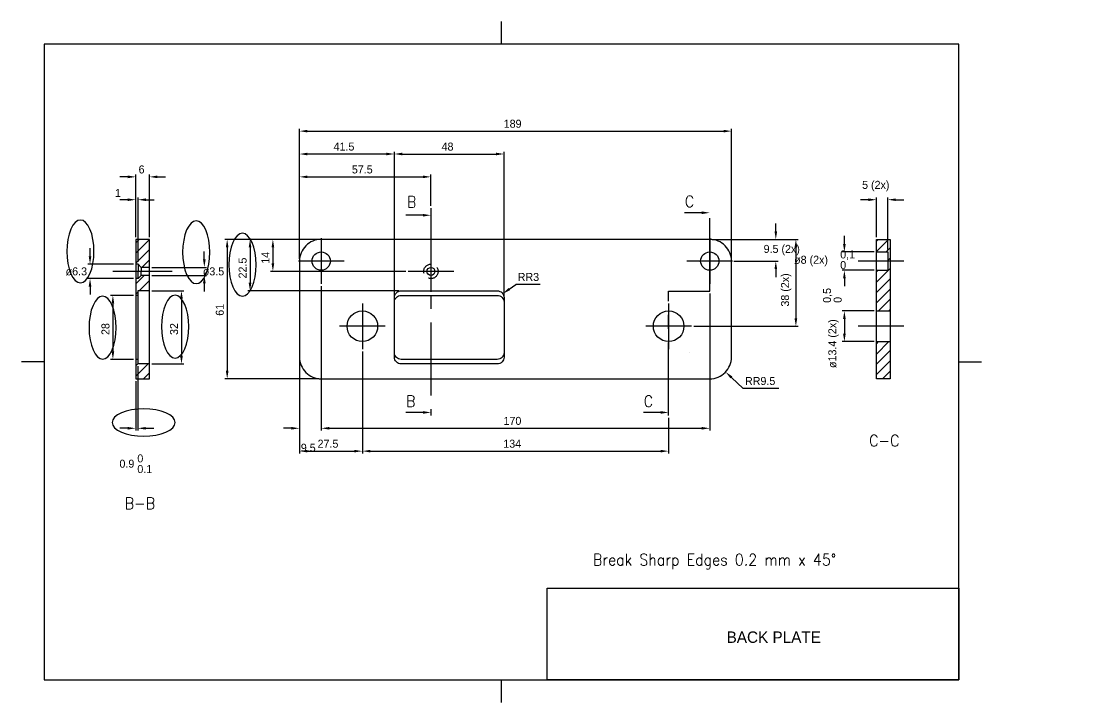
# Model space of a CAD drawing. Extents: x -1900 to -80, y -566 to 781.
# Drawn here: x -1500 to -1031, y 100 to 398 of the extents above; entities that cross this region are included whole.
import ezdxf

# ---------------------------------------------------------------- set-up
doc = ezdxf.new("R2010")
doc.units = 0
doc.linetypes.add('CENTER', pattern=[50, 32, -6, 6, -6])
doc.linetypes.add('DASHED2', pattern=[9, 6, -3])
doc.layers.get('0').update_dxf_attribs({"linetype": 'CONTINUOUS'})
doc.layers.get('DEFPOINTS').update_dxf_attribs({"linetype": 'CONTINUOUS'})
for name, color, linetype in [('_COMMENTS_NAMES', 7, 'CONTINUOUS'), ('BORDER', 7, 'CONTINUOUS'), ('CENTER', 1, 'CENTER'), ('DIMENSION', 4, 'CONTINUOUS'), ('DIMENSION_NEW', 6, 'CONTINUOUS'), ('HATCH', 3, 'CONTINUOUS'), ('HIDDEN', 3, 'DASHED2'), ('HOLE_M3', 3, 'CONTINUOUS'), ('SECTION', 4, 'CENTER')]:
    doc.layers.add(name, color=color, linetype=linetype)
doc.styles.add('TEXTSTYLE1', font='Standard')
doc.styles.add('TEXTSTYLE10', font='Standard')
doc.styles.add('TEXTSTYLE11', font='Standard')
doc.styles.add('TEXTSTYLE2', font='Standard')
doc.styles.add('TEXTSTYLE4', font='txt')
doc.styles.add('TEXTSTYLE45', font='Standard')
doc.styles.add('TEXTSTYLE8', font='Standard')
doc.styles.add('TEXTSTYLE9', font='Standard')
doc.dimstyles.new('QCADDIMSTYLE', dxfattribs={"dimtxt": 3.5, "dimasz": 3.5, "dimexe": 1, "dimexo": 1, "dimgap": 1.5, "dimtad": 1, "dimtoh": 1, "dimzin": 0, "dimcen": 0.09, "dimazin": 3, "dimtfac": 1, "dimtofl": 0, "dimtmove": 0, "dimatfit": 3})

# ---------------------------------------------------------------- blocks, each defined once
blk = doc.blocks.new('*X246')
at = {"layer": 'SECTION'}
blk.add_line((-1324.37, 313.21), (-1331.89, 313.21), dxfattribs=at)
blk.add_solid([(-1324.37, 313.79), (-1320.87, 313.21), (-1324.37, 312.62)], dxfattribs=at)
blk = doc.blocks.new('*X247')
at = {"layer": 'SECTION'}
blk.add_line((-1324.37, 226.93), (-1331.89, 226.93), dxfattribs=at)
blk.add_solid([(-1324.37, 227.51), (-1320.87, 226.93), (-1324.37, 226.35)], dxfattribs=at)
blk = doc.blocks.new('BORDERA3')
at = {"layer": 'BORDER'}
for p, q in [((210, 288), (210, 298)), ((10, 149), (0, 149)), ((410, 149), (420, 149)), ((210, 0), (210, 10))]:
    blk.add_line(p, q, dxfattribs=at)
blk.add_lwpolyline([(410, 10), (410, 10), (410, 288), (10, 288), (10, 10), (410, 10)], dxfattribs=at)
blk = doc.blocks.new('*D57')
at = {"layer": 'DEFPOINTS', "color": 0}
for p in [(-1378.37, 340), (-1378.37, 293.15), (-1336.87, 277.15)]:
    blk.add_point(p, dxfattribs=at)
at = {"layer": 'DIMENSION', "color": 0}
for p, q in [((-1378.37, 294.15), (-1378.37, 341)), ((-1340.37, 340), (-1374.87, 340)), ((-1336.87, 278.15), (-1336.87, 341))]:
    blk.add_line(p, q, dxfattribs=at)
for points in [[(-1374.87, 340.58), (-1374.87, 339.42), (-1378.37, 340)], [(-1340.37, 339.42), (-1340.37, 340.58), (-1336.87, 340)]]:
    blk.add_solid(points, dxfattribs=at)
at = {"layer": 'DIMENSION', "color": 0, "linetype": 'CONTINUOUS'}
blk.add_text('41.5', height=3.5, dxfattribs=at).set_placement((-1363.46, 341.5))
blk = doc.blocks.new('*X300')
at = {"layer": 'DIMENSION_NEW', "color": 0, "linetype": 'CONTINUOUS'}
for s, p in [('0', (-1449.3, 205.08)), ('0.9', (-1457.13, 202.75)), ('0.1', (-1449.3, 200.42))]:
    blk.add_text(s, height=3.5, dxfattribs=at).set_placement(p)
blk = doc.blocks.new('*D58')
at = {"layer": 'DEFPOINTS', "color": 0}
for p in [(-1449.1, 248.15), (-1450, 241.65), (-1450, 220)]:
    blk.add_point(p, dxfattribs=at)
at = {"layer": 'DIMENSION_NEW', "color": 0}
for p, q in [((-1449.1, 247.15), (-1449.1, 219)), ((-1450, 240.65), (-1450, 219)), ((-1453.5, 220), (-1457, 220)), ((-1445.6, 220), (-1442.1, 220))]:
    blk.add_line(p, q, dxfattribs=at)
for points in [[(-1453.5, 219.42), (-1453.5, 220.58), (-1450, 220)], [(-1445.6, 220.58), (-1445.6, 219.42), (-1449.1, 220)]]:
    blk.add_solid(points, dxfattribs=at)
blk.add_blockref('*X300', (0, 0), dxfattribs=at)
blk = doc.blocks.new('*D59')
at = {"layer": 'DEFPOINTS', "color": 0}
for p in [(-1450, 330), (-1450, 302.65), (-1444, 302.65)]:
    blk.add_point(p, dxfattribs=at)
at = {"layer": 'DIMENSION', "color": 0}
for p, q in [((-1453.5, 330), (-1457, 330)), ((-1450, 303.65), (-1450, 331)), ((-1444, 303.65), (-1444, 331)), ((-1440.5, 330), (-1437, 330))]:
    blk.add_line(p, q, dxfattribs=at)
for points in [[(-1453.5, 329.42), (-1453.5, 330.58), (-1450, 330)], [(-1440.5, 330.58), (-1440.5, 329.42), (-1444, 330)]]:
    blk.add_solid(points, dxfattribs=at)
at = {"layer": 'DIMENSION', "color": 0, "linetype": 'CONTINUOUS'}
blk.add_text('6', height=3.5, dxfattribs=at).set_placement((-1448.75, 331.5))
blk = doc.blocks.new('*D60')
at = {"layer": 'DEFPOINTS', "color": 0}
for p in [(-1368.87, 302.65), (-1410, 241.65), (-1368.87, 241.65)]:
    blk.add_point(p, dxfattribs=at)
at = {"layer": 'DIMENSION', "color": 0}
for p, q in [((-1369.87, 302.65), (-1411, 302.65)), ((-1410, 299.15), (-1410, 245.15)), ((-1369.87, 241.65), (-1411, 241.65))]:
    blk.add_line(p, q, dxfattribs=at)
for points in [[(-1409.42, 299.15), (-1410.58, 299.15), (-1410, 302.65)], [(-1410.58, 245.15), (-1409.42, 245.15), (-1410, 241.65)]]:
    blk.add_solid(points, dxfattribs=at)
at = {"layer": 'DIMENSION', "color": 0, "linetype": 'CONTINUOUS'}
blk.add_text('61', height=3.5, rotation=90, dxfattribs=at).set_placement((-1411.5, 269.23))
blk = doc.blocks.new('*D61')
at = {"layer": 'DEFPOINTS', "color": 0}
for p in [(-1198.87, 302.65), (-1189.37, 293.15), (-1170, 293.15)]:
    blk.add_point(p, dxfattribs=at)
at = {"layer": 'DIMENSION', "color": 0}
for p, q in [((-1170, 306.15), (-1170, 309.65)), ((-1197.87, 302.65), (-1169, 302.65)), ((-1188.37, 293.15), (-1169, 293.15)), ((-1170, 289.65), (-1170, 286.15))]:
    blk.add_line(p, q, dxfattribs=at)
for points in [[(-1170.58, 306.15), (-1169.42, 306.15), (-1170, 302.65)], [(-1169.42, 289.65), (-1170.58, 289.65), (-1170, 293.15)]]:
    blk.add_solid(points, dxfattribs=at)
at = {"layer": 'DIMENSION', "color": 0, "linetype": 'CONTINUOUS'}
blk.add_text('9.5 (2x)', height=3.5, dxfattribs=at).set_placement((-1175.33, 296.73))
blk = doc.blocks.new('*D62')
at = {"layer": 'DEFPOINTS', "color": 0}
for p in [(-1198.87, 302.65), (-1206.87, 264.65), (-1161.21, 264.65)]:
    blk.add_point(p, dxfattribs=at)
at = {"layer": 'DIMENSION', "color": 0}
for p, q in [((-1197.87, 302.65), (-1160.21, 302.65)), ((-1161.21, 299.15), (-1161.21, 268.15)), ((-1205.87, 264.65), (-1160.21, 264.65))]:
    blk.add_line(p, q, dxfattribs=at)
for points in [[(-1160.63, 299.15), (-1161.8, 299.15), (-1161.21, 302.65)], [(-1161.8, 268.15), (-1160.63, 268.15), (-1161.21, 264.65)]]:
    blk.add_solid(points, dxfattribs=at)
at = {"layer": 'DIMENSION', "color": 0, "linetype": 'CONTINUOUS'}
blk.add_text('38 (2x)', height=3.5, rotation=90, dxfattribs=at).set_placement((-1164.21, 273.23))
blk = doc.blocks.new('*D63')
at = {"layer": 'DEFPOINTS', "color": 0}
for p in [(-1450, 278.15), (-1460, 250.15), (-1450, 250.15)]:
    blk.add_point(p, dxfattribs=at)
at = {"layer": 'DIMENSION_NEW', "color": 0}
for p, q in [((-1451, 278.15), (-1461, 278.15)), ((-1460, 274.65), (-1460, 253.65)), ((-1451, 250.15), (-1461, 250.15))]:
    blk.add_line(p, q, dxfattribs=at)
for points in [[(-1459.42, 274.65), (-1460.58, 274.65), (-1460, 278.15)], [(-1460.58, 253.65), (-1459.42, 253.65), (-1460, 250.15)]]:
    blk.add_solid(points, dxfattribs=at)
at = {"layer": 'DIMENSION_NEW', "color": 0, "linetype": 'CONTINUOUS'}
blk.add_text('28', height=3.5, rotation=90, dxfattribs=at).set_placement((-1461.5, 260.81))
blk = doc.blocks.new('*D64')
at = {"layer": 'DEFPOINTS', "color": 0}
for p in [(-1444, 280.15), (-1444, 248.15), (-1430, 248.15)]:
    blk.add_point(p, dxfattribs=at)
at = {"layer": 'DIMENSION_NEW', "color": 0}
for p, q in [((-1443, 280.15), (-1429, 280.15)), ((-1430, 276.65), (-1430, 251.65)), ((-1443, 248.15), (-1429, 248.15))]:
    blk.add_line(p, q, dxfattribs=at)
for points in [[(-1429.42, 276.65), (-1430.58, 276.65), (-1430, 280.15)], [(-1430.58, 251.65), (-1429.42, 251.65), (-1430, 248.15)]]:
    blk.add_solid(points, dxfattribs=at)
at = {"layer": 'DIMENSION_NEW', "color": 0, "linetype": 'CONTINUOUS'}
blk.add_text('32', height=3.5, rotation=90, dxfattribs=at).set_placement((-1431.5, 260.81))
blk = doc.blocks.new('*D65')
at = {"layer": 'DEFPOINTS', "color": 0}
for p in [(-1288.87, 340), (-1288.87, 277.15), (-1336.87, 275.15)]:
    blk.add_point(p, dxfattribs=at)
at = {"layer": 'DIMENSION', "color": 0}
for p, q in [((-1336.87, 276.15), (-1336.87, 341)), ((-1333.37, 340), (-1292.37, 340)), ((-1288.87, 278.15), (-1288.87, 341))]:
    blk.add_line(p, q, dxfattribs=at)
for points in [[(-1333.37, 340.58), (-1333.37, 339.42), (-1336.87, 340)], [(-1292.37, 339.42), (-1292.37, 340.58), (-1288.87, 340)]]:
    blk.add_solid(points, dxfattribs=at)
at = {"layer": 'DIMENSION', "color": 0, "linetype": 'CONTINUOUS'}
blk.add_text('48', height=3.5, dxfattribs=at).set_placement((-1316.21, 341.5))
blk = doc.blocks.new('*D66')
at = {"layer": 'DEFPOINTS', "color": 0}
for p in [(-1189.37, 350), (-1378.37, 293.15), (-1189.37, 293.15)]:
    blk.add_point(p, dxfattribs=at)
at = {"layer": 'DIMENSION', "color": 0}
for p, q in [((-1378.37, 294.15), (-1378.37, 351)), ((-1374.87, 350), (-1192.87, 350)), ((-1189.37, 294.15), (-1189.37, 351))]:
    blk.add_line(p, q, dxfattribs=at)
for points in [[(-1374.87, 350.58), (-1374.87, 349.42), (-1378.37, 350)], [(-1192.87, 349.42), (-1192.87, 350.58), (-1189.37, 350)]]:
    blk.add_solid(points, dxfattribs=at)
at = {"layer": 'DIMENSION', "color": 0, "linetype": 'CONTINUOUS'}
blk.add_text('189', height=3.5, dxfattribs=at).set_placement((-1289.04, 351.5))
blk = doc.blocks.new('*D67')
at = {"layer": 'DEFPOINTS', "color": 0}
for p in [(-1368.87, 283.15), (-1378.37, 251.15), (-1368.87, 220)]:
    blk.add_point(p, dxfattribs=at)
at = {"layer": 'DIMENSION', "color": 0}
for p, q in [((-1368.87, 282.15), (-1368.87, 219)), ((-1378.37, 250.15), (-1378.37, 219)), ((-1381.87, 220), (-1385.37, 220)), ((-1365.37, 220), (-1361.87, 220))]:
    blk.add_line(p, q, dxfattribs=at)
for points in [[(-1381.87, 219.42), (-1381.87, 220.58), (-1378.37, 220)], [(-1365.37, 220.58), (-1365.37, 219.42), (-1368.87, 220)]]:
    blk.add_solid(points, dxfattribs=at)
at = {"layer": 'DIMENSION', "color": 0, "linetype": 'CONTINUOUS'}
blk.add_text('9.5', height=3.5, dxfattribs=at).set_placement((-1377.79, 209.75))
blk = doc.blocks.new('*D68')
at = {"layer": 'DEFPOINTS', "color": 0}
for p in [(-1350.87, 254.65), (-1378.37, 251.15), (-1350.87, 210)]:
    blk.add_point(p, dxfattribs=at)
at = {"layer": 'DIMENSION', "color": 0}
for p, q in [((-1350.87, 253.65), (-1350.87, 209)), ((-1378.37, 250.15), (-1378.37, 209)), ((-1374.87, 210), (-1354.37, 210))]:
    blk.add_line(p, q, dxfattribs=at)
for points in [[(-1374.87, 210.58), (-1374.87, 209.42), (-1378.37, 210)], [(-1354.37, 209.42), (-1354.37, 210.58), (-1350.87, 210)]]:
    blk.add_solid(points, dxfattribs=at)
at = {"layer": 'DIMENSION', "color": 0, "linetype": 'CONTINUOUS'}
blk.add_text('27.5', height=3.5, dxfattribs=at).set_placement((-1370.46, 211.5))
blk = doc.blocks.new('*D69')
at = {"layer": 'DEFPOINTS', "color": 0}
for p in [(-1368.87, 283.15), (-1198.87, 280), (-1198.87, 220)]:
    blk.add_point(p, dxfattribs=at)
at = {"layer": 'DIMENSION', "color": 0}
for p, q in [((-1368.87, 282.15), (-1368.87, 219)), ((-1198.87, 279), (-1198.87, 219)), ((-1365.37, 220), (-1202.37, 220))]:
    blk.add_line(p, q, dxfattribs=at)
for points in [[(-1365.37, 220.58), (-1365.37, 219.42), (-1368.87, 220)], [(-1202.37, 219.42), (-1202.37, 220.58), (-1198.87, 220)]]:
    blk.add_solid(points, dxfattribs=at)
at = {"layer": 'DIMENSION', "color": 0, "linetype": 'CONTINUOUS'}
blk.add_text('170', height=3.5, dxfattribs=at).set_placement((-1289.12, 221.5))
blk = doc.blocks.new('*D70')
at = {"layer": 'DEFPOINTS', "color": 0}
for p in [(-1350.87, 253.65), (-1216.87, 225.57), (-1216.87, 210)]:
    blk.add_point(p, dxfattribs=at)
at = {"layer": 'DIMENSION', "color": 0}
for p, q in [((-1350.87, 252.65), (-1350.87, 209)), ((-1216.87, 224.57), (-1216.87, 209)), ((-1347.37, 210), (-1220.37, 210))]:
    blk.add_line(p, q, dxfattribs=at)
for points in [[(-1347.37, 210.58), (-1347.37, 209.42), (-1350.87, 210)], [(-1220.37, 209.42), (-1220.37, 210.58), (-1216.87, 210)]]:
    blk.add_solid(points, dxfattribs=at)
at = {"layer": 'DIMENSION', "color": 0, "linetype": 'CONTINUOUS'}
blk.add_text('134', height=3.5, dxfattribs=at).set_placement((-1289.21, 211.5))
blk = doc.blocks.new('*D71')
at = {"layer": 'DEFPOINTS', "color": 0}
for p in [(-1320.87, 330), (-1320.87, 316.3), (-1378.37, 293.15)]:
    blk.add_point(p, dxfattribs=at)
at = {"layer": 'DIMENSION', "color": 0}
for p, q in [((-1378.37, 294.15), (-1378.37, 331)), ((-1374.87, 330), (-1324.37, 330)), ((-1320.87, 317.3), (-1320.87, 331))]:
    blk.add_line(p, q, dxfattribs=at)
for points in [[(-1374.87, 330.58), (-1374.87, 329.42), (-1378.37, 330)], [(-1324.37, 329.42), (-1324.37, 330.58), (-1320.87, 330)]]:
    blk.add_solid(points, dxfattribs=at)
at = {"layer": 'DIMENSION', "color": 0, "linetype": 'CONTINUOUS'}
blk.add_text('57.5', height=3.5, dxfattribs=at).set_placement((-1355.46, 331.5))
blk = doc.blocks.new('*D72')
at = {"layer": 'DEFPOINTS', "color": 0}
for p in [(-1368.87, 302.65), (-1390, 288.65), (-1330.87, 288.65)]:
    blk.add_point(p, dxfattribs=at)
at = {"layer": 'DIMENSION', "color": 0}
for p, q in [((-1369.87, 302.65), (-1391, 302.65)), ((-1390, 299.15), (-1390, 292.15)), ((-1331.87, 288.65), (-1391, 288.65))]:
    blk.add_line(p, q, dxfattribs=at)
for points in [[(-1389.42, 299.15), (-1390.58, 299.15), (-1390, 302.65)], [(-1390.58, 292.15), (-1389.42, 292.15), (-1390, 288.65)]]:
    blk.add_solid(points, dxfattribs=at)
at = {"layer": 'DIMENSION', "color": 0, "linetype": 'CONTINUOUS'}
blk.add_text('14', height=3.5, rotation=90, dxfattribs=at).set_placement((-1391.5, 291.98))
blk = doc.blocks.new('*D73')
at = {"layer": 'DEFPOINTS', "color": 0}
for p in [(-1368.87, 302.65), (-1400, 280.15), (-1333.87, 280.15)]:
    blk.add_point(p, dxfattribs=at)
at = {"layer": 'DIMENSION_NEW', "color": 0}
for p, q in [((-1369.87, 302.65), (-1401, 302.65)), ((-1400, 299.15), (-1400, 283.65)), ((-1334.87, 280.15), (-1401, 280.15))]:
    blk.add_line(p, q, dxfattribs=at)
for points in [[(-1399.42, 299.15), (-1400.58, 299.15), (-1400, 302.65)], [(-1400.58, 283.65), (-1399.42, 283.65), (-1400, 280.15)]]:
    blk.add_solid(points, dxfattribs=at)
at = {"layer": 'DIMENSION_NEW', "color": 0, "linetype": 'CONTINUOUS'}
blk.add_text('22.5', height=3.5, rotation=90, dxfattribs=at).set_placement((-1401.5, 285.56))
blk = doc.blocks.new('*D74')
at = {"layer": 'DEFPOINTS', "color": 0}
for p in [(-1291.87, 277.15), (-1289.43, 278.89)]:
    blk.add_point(p, dxfattribs=at)
at = {"layer": 'DIMENSION', "color": 0}
for p in [(-1286.59, 280.93), (-1273.07, 282.96)]:
    blk.add_line(p, (-1283.74, 282.96), dxfattribs=at)
blk.add_solid([(-1286.93, 281.4), (-1286.25, 280.45), (-1289.43, 278.89)], dxfattribs=at)
at = {"layer": 'DIMENSION', "color": 0, "linetype": 'CONTINUOUS'}
blk.add_text('RR3', height=3.5, dxfattribs=at).set_placement((-1282.91, 284.46))
blk = doc.blocks.new('*D75')
at = {"layer": 'DEFPOINTS', "color": 0}
for p in [(-1198.87, 251.15), (-1191.95, 244.63)]:
    blk.add_point(p, dxfattribs=at)
at = {"layer": 'DIMENSION', "color": 0}
for p in [(-1189.41, 242.24), (-1168.64, 237.44)]:
    blk.add_line(p, (-1184.31, 237.44), dxfattribs=at)
blk.add_solid([(-1189.01, 242.66), (-1189.81, 241.81), (-1191.95, 244.63)], dxfattribs=at)
at = {"layer": 'DIMENSION', "color": 0, "linetype": 'CONTINUOUS'}
blk.add_text('RR9.5', height=3.5, dxfattribs=at).set_placement((-1183.48, 238.94))
blk = doc.blocks.new('*X251')
at = {"layer": 'SECTION'}
blk.add_line((-1220.37, 226.93), (-1227.89, 226.93), dxfattribs=at)
blk.add_solid([(-1220.37, 227.51), (-1216.87, 226.93), (-1220.37, 226.35)], dxfattribs=at)
blk = doc.blocks.new('*X252')
at = {"layer": 'SECTION'}
blk.add_line((-1202.37, 314.3), (-1209.89, 314.3), dxfattribs=at)
blk.add_solid([(-1202.37, 314.88), (-1198.87, 314.3), (-1202.37, 313.71)], dxfattribs=at)
blk = doc.blocks.new('*X253')
at = {"layer": 'HATCH'}
for p, q in [((-1450, 301.15), (-1448.5, 302.65)), ((-1450, 296.66), (-1444.01, 302.65)), ((-1450, 292.17), (-1444, 298.17)), ((-1447.28, 290.4), (-1444, 293.68)), ((-1450, 283.19), (-1446.29, 286.9)), ((-1448.55, 280.15), (-1444, 284.7)), ((-1450, 278.7), (-1449.1, 279.6)), ((-1444.06, 280.15), (-1444, 280.21)), ((-1450, 247.27), (-1449.1, 248.17)), ((-1450, 242.78), (-1444.63, 248.15)), ((-1446.64, 241.65), (-1444, 244.29))]:
    blk.add_line(p, q, dxfattribs=at)
blk = doc.blocks.new('*X254')
at = {"layer": 'HATCH'}
for p, q in [((-1126, 301.86), (-1125.22, 302.65)), ((-1126, 297.37), (-1120.73, 302.65)), ((-1121.74, 297.15), (-1120, 298.88)), ((-1121, 293.39), (-1120, 294.39)), ((-1126, 283.9), (-1120, 289.9)), ((-1126, 288.39), (-1125.25, 289.15)), ((-1126, 279.41), (-1120, 285.41)), ((-1126, 274.92), (-1120, 280.92)), ((-1125.08, 271.35), (-1120, 276.43)), ((-1120.59, 271.35), (-1120, 271.94))]:
    blk.add_line(p, q, dxfattribs=at)
blk = doc.blocks.new('*X255')
at = {"layer": 'HATCH'}
for p, q in [((-1126, 256.96), (-1125.01, 257.95)), ((-1126, 252.47), (-1120.52, 257.95)), ((-1126, 247.98), (-1120, 253.98)), ((-1126, 243.49), (-1120, 249.49)), ((-1123.35, 241.65), (-1120, 245))]:
    blk.add_line(p, q, dxfattribs=at)
blk = doc.blocks.new('*X301')
at = {"layer": 'DIMENSION', "color": 0, "linetype": 'CONTINUOUS'}
for s, p in [('ø8 (2x)', (-1162, 291.98)), ('0,1', (-1141.83, 294.31)), ('0', (-1141.83, 289.65))]:
    blk.add_text(s, height=3.5, dxfattribs=at).set_placement(p)
blk = doc.blocks.new('*D76')
at = {"layer": 'DEFPOINTS', "color": 0}
for p in [(-1126, 297.15), (-1140, 289.15), (-1126, 289.15)]:
    blk.add_point(p, dxfattribs=at)
at = {"layer": 'DIMENSION', "color": 0}
for p, q in [((-1140, 300.65), (-1140, 304.15)), ((-1127, 297.15), (-1141, 297.15)), ((-1127, 289.15), (-1141, 289.15)), ((-1140, 285.65), (-1140, 282.15))]:
    blk.add_line(p, q, dxfattribs=at)
for points in [[(-1140.58, 300.65), (-1139.42, 300.65), (-1140, 297.15)], [(-1139.42, 285.65), (-1140.58, 285.65), (-1140, 289.15)]]:
    blk.add_solid(points, dxfattribs=at)
blk.add_blockref('*X301', (0, 0), dxfattribs=at)
blk = doc.blocks.new('*X302')
at = {"layer": 'DIMENSION', "color": 0, "linetype": 'CONTINUOUS'}
for s, p in [('0,5', (-1145.86, 274.87)), ('0', (-1141.19, 274.87)), ('ø13.4 (2x)', (-1143.52, 246.37))]:
    blk.add_text(s, height=3.5, rotation=90, dxfattribs=at).set_placement(p)
blk = doc.blocks.new('*D77')
at = {"layer": 'DEFPOINTS', "color": 0}
for p in [(-1126, 271.35), (-1140, 257.95), (-1126, 257.95)]:
    blk.add_point(p, dxfattribs=at)
at = {"layer": 'DIMENSION', "color": 0}
for p, q in [((-1127, 271.35), (-1141, 271.35)), ((-1140, 267.85), (-1140, 261.45)), ((-1127, 257.95), (-1141, 257.95))]:
    blk.add_line(p, q, dxfattribs=at)
for points in [[(-1139.42, 267.85), (-1140.58, 267.85), (-1140, 271.35)], [(-1140.58, 261.45), (-1139.42, 261.45), (-1140, 257.95)]]:
    blk.add_solid(points, dxfattribs=at)
blk.add_blockref('*X302', (0, 0), dxfattribs=at)
blk = doc.blocks.new('*D78')
at = {"layer": 'DEFPOINTS', "color": 0}
for p in [(-1121, 320), (-1126, 302.65), (-1121, 297.15)]:
    blk.add_point(p, dxfattribs=at)
at = {"layer": 'DIMENSION', "color": 0}
for p, q in [((-1129.5, 320), (-1133, 320)), ((-1126, 303.65), (-1126, 321)), ((-1121, 298.15), (-1121, 321)), ((-1117.5, 320), (-1114, 320))]:
    blk.add_line(p, q, dxfattribs=at)
for points in [[(-1129.5, 319.42), (-1129.5, 320.58), (-1126, 320)], [(-1117.5, 320.58), (-1117.5, 319.42), (-1121, 320)]]:
    blk.add_solid(points, dxfattribs=at)
at = {"layer": 'DIMENSION', "color": 0, "linetype": 'CONTINUOUS'}
blk.add_text('5 (2x)', height=3.5, dxfattribs=at).set_placement((-1132.25, 324.75))
blk = doc.blocks.new('*D79')
at = {"layer": 'DEFPOINTS', "color": 0}
for p in [(-1470, 291.8), (-1450, 291.8), (-1450, 285.5)]:
    blk.add_point(p, dxfattribs=at)
at = {"layer": 'DIMENSION_NEW', "color": 0}
for p, q in [((-1470, 295.3), (-1470, 298.8)), ((-1451, 291.8), (-1471, 291.8)), ((-1451, 285.5), (-1471, 285.5)), ((-1470, 282), (-1470, 278.5))]:
    blk.add_line(p, q, dxfattribs=at)
for points in [[(-1470.58, 295.3), (-1469.42, 295.3), (-1470, 291.8)], [(-1469.42, 282), (-1470.58, 282), (-1470, 285.5)]]:
    blk.add_solid(points, dxfattribs=at)
at = {"layer": 'DIMENSION_NEW', "color": 0, "linetype": 'CONTINUOUS'}
blk.add_text('ø6.3', height=3.5, dxfattribs=at).set_placement((-1480.67, 286.9))
blk = doc.blocks.new('*D80')
at = {"layer": 'DEFPOINTS', "color": 0}
for p in [(-1444, 290.4), (-1444, 286.9), (-1420, 290.4)]:
    blk.add_point(p, dxfattribs=at)
at = {"layer": 'DIMENSION_NEW', "color": 0}
for p, q in [((-1420, 293.9), (-1420, 297.4)), ((-1443, 290.4), (-1419, 290.4)), ((-1443, 286.9), (-1419, 286.9)), ((-1420, 283.4), (-1420, 279.9))]:
    blk.add_line(p, q, dxfattribs=at)
for points in [[(-1420.58, 293.9), (-1419.42, 293.9), (-1420, 290.4)], [(-1419.42, 283.4), (-1420.58, 283.4), (-1420, 286.9)]]:
    blk.add_solid(points, dxfattribs=at)
at = {"layer": 'DIMENSION_NEW', "color": 0, "linetype": 'CONTINUOUS'}
blk.add_text('ø3.5', height=3.5, dxfattribs=at).set_placement((-1420.67, 286.9))
blk = doc.blocks.new('*D81')
at = {"layer": 'DEFPOINTS', "color": 0}
for p in [(-1450, 320), (-1450, 302.65), (-1449, 291.8)]:
    blk.add_point(p, dxfattribs=at)
at = {"layer": 'DIMENSION', "color": 0}
for p, q in [((-1453.5, 320), (-1457, 320)), ((-1450, 303.65), (-1450, 321)), ((-1449, 292.8), (-1449, 321)), ((-1445.5, 320), (-1442, 320))]:
    blk.add_line(p, q, dxfattribs=at)
for points in [[(-1453.5, 319.42), (-1453.5, 320.58), (-1450, 320)], [(-1445.5, 320.58), (-1445.5, 319.42), (-1449, 320)]]:
    blk.add_solid(points, dxfattribs=at)
at = {"layer": 'DIMENSION', "color": 0, "linetype": 'CONTINUOUS'}
blk.add_text('1', height=3.5, dxfattribs=at).set_placement((-1459.09, 321.18))

msp = doc.modelspace()

# ---------------------------------------------------------------- linework, layer by layer
for p, q in [((-1444, 302.645), (-1450, 302.645)), ((-1450, 302.645), (-1450, 241.645)), ((-1444, 241.645), (-1444, 302.645)), ((-1126, 302.645), (-1120, 302.645)), ((-1126, 241.645), (-1126, 302.645)), ((-1120, 302.645), (-1120, 241.645)), ((-1126, 297.145), (-1121, 297.145)), ((-1121, 297.145), (-1121, 289.145)), ((-1449, 291.795), (-1450, 291.795)), ((-1449, 291.795), (-1449, 288.645)), ((-1449, 291.795), (-1447.6, 290.395)), ((-1449, 285.495), (-1449, 288.645)), ((-1449, 285.495), (-1447.6, 286.895)), ((-1444, 290.395), (-1447.6, 290.395)), ((-1447.6, 290.395), (-1447.6, 288.645)), ((-1447.6, 286.895), (-1447.6, 288.645)), ((-1444, 286.895), (-1447.6, 286.895)), ((-1126, 289.145), (-1121, 289.145)), ((-1449, 285.495), (-1450, 285.495)), ((-1449.1, 278.145), (-1450, 278.145)), ((-1444, 280.145), (-1449.1, 280.145)), ((-1449.1, 280.145), (-1449.1, 248.145)), ((-1126, 271.345), (-1120, 271.345)), ((-1126, 257.945), (-1120, 257.945)), ((-1449.1, 250.145), (-1450, 250.145)), ((-1207.826, 253.024), (-1207.826, 253.024)), ((-1444, 248.145), (-1449.1, 248.145)), ((-1450, 241.645), (-1444, 241.645)), ((-1120, 241.645), (-1126, 241.645))]:
    msp.add_line(p, q)
for points in [[(-1368.873, 302.645, 0.4142136), (-1378.373, 293.145), (-1378.373, 251.145, 0.4142136), (-1368.873, 241.645), (-1198.873, 241.645, 0.4142136), (-1189.373, 251.145), (-1189.373, 293.145, 0.4142136), (-1198.873, 302.645), (-1368.873, 302.645)], [(-1291.873, 280.145, -0.4142136), (-1288.873, 277.145), (-1288.873, 251.145, -0.4142136), (-1291.873, 248.145), (-1333.873, 248.145, -0.4142136), (-1336.873, 251.145), (-1336.873, 277.145, -0.4142136), (-1333.873, 280.145), (-1291.873, 280.145)], [(-1291.873, 278.145, -0.4142136), (-1288.873, 275.145), (-1288.873, 253.145, -0.4142136), (-1291.873, 250.145), (-1333.873, 250.145, -0.4142136), (-1336.873, 253.145), (-1336.873, 275.145, -0.4142136), (-1333.873, 278.145), (-1291.873, 278.145)]]:
    msp.add_lwpolyline(points, format="xyb")
for centre, radius in [((-1368.873, 293.145), 4), ((-1198.873, 293.145), 4), ((-1320.873, 288.645), 1.75), ((-1350.873, 264.645), 6.7), ((-1216.873, 264.645), 6.7)]:
    msp.add_circle(centre, radius)
for centre in [(-1444, 302.645), (-1126, 302.645), (-1121, 297.145), (-1121, 297.145), (-1449, 291.795), (-1447.6, 290.395), (-1447.6, 286.895), (-1121, 289.145), (-1449, 285.495), (-1449.1, 280.145), (-1449.1, 248.145), (-1036, 216.998), (-1031, 211.498)]:
    msp.add_arc(centre, 0, 0, 0)
at = {"layer": 'CENTER'}
for p, q in [((-1368.873, 303.145), (-1368.873, 283.145)), ((-1198.873, 303.145), (-1198.873, 283.145)), ((-1320.873, 298.645), (-1320.873, 279.645)), ((-1358.873, 293.145), (-1378.873, 293.145)), ((-1188.873, 293.145), (-1208.873, 293.145)), ((-1114, 293.145), (-1134, 293.145)), ((-1434, 288.645), (-1460, 288.645)), ((-1310.873, 288.645), (-1330.873, 288.645)), ((-1350.873, 274.645), (-1350.873, 254.645)), ((-1216.873, 274.645), (-1216.873, 254.645)), ((-1340.873, 264.645), (-1360.873, 264.645)), ((-1206.873, 264.645), (-1226.873, 264.645)), ((-1114, 264.645), (-1134, 264.645))]:
    msp.add_line(p, q, dxfattribs=at)
at = {"layer": 'DIMENSION'}
for p, q in [((-1270, 110), (-1270, 150)), ((-1270, 150), (-1090, 150)), ((-1090, 150), (-1090, 110)), ((-1090, 110), (-1270, 110))]:
    msp.add_line(p, q, dxfattribs=at)
at = {"layer": 'DIMENSION_NEW'}
for points in [[(-1474.216, 283.603), (-1473.056, 283.868), (-1471.94, 284.651), (-1470.913, 285.922), (-1470.013, 287.633), (-1469.274, 289.718), (-1468.725, 292.096), (-1468.388, 294.677), (-1468.275, 297.36), (-1468.39, 300.044), (-1468.729, 302.624), (-1469.28, 305.002), (-1470.02, 307.086), (-1470.922, 308.797), (-1471.95, 310.067), (-1473.066, 310.85), (-1474.226, 311.113), (-1475.386, 310.849), (-1476.501, 310.065), (-1477.529, 308.794), (-1478.429, 307.083), (-1479.168, 304.998), (-1479.716, 302.62), (-1480.054, 300.039), (-1480.167, 297.356), (-1480.052, 294.672), (-1479.712, 292.092), (-1479.162, 289.714), (-1478.422, 287.63), (-1477.52, 285.92), (-1476.491, 284.649), (-1475.376, 283.867)], [(-1423.524, 283.273), (-1422.364, 283.537), (-1421.249, 284.32), (-1420.221, 285.592), (-1419.321, 287.303), (-1418.582, 289.388), (-1418.034, 291.766), (-1417.696, 294.347), (-1417.583, 297.03), (-1417.698, 299.714), (-1418.038, 302.294), (-1418.588, 304.672), (-1419.328, 306.756), (-1420.23, 308.466), (-1421.259, 309.737), (-1422.374, 310.519), (-1423.534, 310.783), (-1424.694, 310.518), (-1425.81, 309.735), (-1426.837, 308.464), (-1427.737, 306.753), (-1428.476, 304.668), (-1429.025, 302.29), (-1429.362, 299.709), (-1429.475, 297.026), (-1429.36, 294.342), (-1429.021, 291.762), (-1428.47, 289.384), (-1427.73, 287.3), (-1426.828, 285.589), (-1425.8, 284.319), (-1424.684, 283.536)], [(-1403.313, 277.804), (-1402.153, 278.069), (-1401.038, 278.852), (-1400.011, 280.123), (-1399.11, 281.834), (-1398.372, 283.919), (-1397.823, 286.297), (-1397.486, 288.878), (-1397.372, 291.561), (-1397.488, 294.245), (-1397.827, 296.825), (-1398.378, 299.203), (-1399.118, 301.287), (-1400.02, 302.998), (-1401.048, 304.268), (-1402.164, 305.051), (-1403.324, 305.314), (-1404.484, 305.05), (-1405.599, 304.267), (-1406.626, 302.995), (-1407.527, 301.284), (-1408.266, 299.199), (-1408.814, 296.821), (-1409.152, 294.24), (-1409.265, 291.557), (-1409.149, 288.873), (-1408.81, 286.293), (-1408.26, 283.915), (-1407.519, 281.831), (-1406.618, 280.121), (-1405.589, 278.85), (-1404.473, 278.068)], [(-1464.474, 250.249), (-1463.314, 250.513), (-1462.198, 251.297), (-1461.171, 252.568), (-1460.271, 254.279), (-1459.532, 256.364), (-1458.983, 258.742), (-1458.646, 261.323), (-1458.533, 264.006), (-1458.648, 266.69), (-1458.987, 269.27), (-1459.538, 271.648), (-1460.278, 273.732), (-1461.18, 275.442), (-1462.208, 276.713), (-1463.324, 277.495), (-1464.484, 277.759), (-1465.644, 277.495), (-1466.759, 276.711), (-1467.787, 275.44), (-1468.687, 273.729), (-1469.426, 271.644), (-1469.974, 269.266), (-1470.312, 266.685), (-1470.425, 264.002), (-1470.31, 261.318), (-1469.97, 258.738), (-1469.42, 256.36), (-1468.68, 254.276), (-1467.778, 252.566), (-1466.749, 251.295), (-1465.634, 250.513)], [(-1432.771, 250.744), (-1431.611, 251.009), (-1430.496, 251.792), (-1429.468, 253.063), (-1428.568, 254.774), (-1427.829, 256.859), (-1427.28, 259.238), (-1426.943, 261.818), (-1426.83, 264.502), (-1426.945, 267.185), (-1427.284, 269.765), (-1427.835, 272.143), (-1428.575, 274.227), (-1429.477, 275.938), (-1430.505, 277.209), (-1431.621, 277.991), (-1432.781, 278.255), (-1433.941, 277.99), (-1435.056, 277.207), (-1436.084, 275.935), (-1436.984, 274.224), (-1437.723, 272.14), (-1438.271, 269.761), (-1438.609, 267.181), (-1438.722, 264.497), (-1438.607, 261.814), (-1438.267, 259.233), (-1437.717, 256.855), (-1436.977, 254.771), (-1436.075, 253.061), (-1435.047, 251.79), (-1433.931, 251.008)], [(-1432.773, 222.538), (-1433.038, 223.698), (-1433.821, 224.813), (-1435.092, 225.841), (-1436.803, 226.741), (-1438.888, 227.48), (-1441.266, 228.028), (-1443.847, 228.366), (-1446.53, 228.479), (-1449.214, 228.364), (-1451.794, 228.024), (-1454.172, 227.474), (-1456.256, 226.734), (-1457.966, 225.832), (-1459.237, 224.803), (-1460.02, 223.688), (-1460.283, 222.527), (-1460.019, 221.368), (-1459.235, 220.252), (-1457.964, 219.225), (-1456.253, 218.324), (-1454.168, 217.586), (-1451.79, 217.037), (-1449.209, 216.7), (-1446.526, 216.587), (-1443.842, 216.702), (-1441.262, 217.041), (-1438.884, 217.592), (-1436.8, 218.332), (-1435.09, 219.234), (-1433.819, 220.262), (-1433.037, 221.378)]]:
    msp.add_lwpolyline(points, close=True, dxfattribs=at)
at = {"layer": 'HIDDEN'}
msp.add_circle((-1320.873, 288.645), 3.15, dxfattribs=at)
at = {"layer": 'HOLE_M3'}
msp.add_line((-1320.873, 288.645), (-1320.873, 288.645), dxfattribs=at)
msp.add_line((-1320.873, 288.645), (-1320.873, 288.645), dxfattribs=at)
msp.add_arc((-1320.873, 288.645), 0, 0, 0, dxfattribs=at)
msp.add_arc((-1320.873, 288.645), 0, 0, 0, dxfattribs=at)
at = {"layer": 'SECTION'}
msp.add_line((-1320.873, 316.295), (-1320.873, 225.574), dxfattribs=at)
msp.add_lwpolyline([(-1216.873, 225.574), (-1216.873, 280), (-1216.873, 280), (-1198.873, 280), (-1198.873, 280), (-1198.873, 316.295)], dxfattribs=at)
msp.add_arc((-1198.873, 280), 0, 0, 0, dxfattribs=at)

# ---------------------------------------------------------------- block references
at = {"layer": 'DIMENSION'}
msp.add_blockref('BORDERA3', (-1500, 100), dxfattribs=at)
at = {"layer": 'HATCH'}
for name in ['*X253', '*X254', '*X255']:
    msp.add_blockref(name, (0, 0), dxfattribs=at)
at = {"layer": 'SECTION'}
for name in ['*X252', '*X246', '*X247', '*X251']:
    msp.add_blockref(name, (0, 0), dxfattribs=at)

# ---------------------------------------------------------------- texts
at = {"layer": '_COMMENTS_NAMES', "linetype": 'CONTINUOUS'}
for s, style, p in [('Break Sharp Edges 0.2 mm x 45°', 'TEXTSTYLE45', (-1250, 160)), ('BACK PLATE', 'TEXTSTYLE4', (-1191.517, 126.115))]:
    msp.add_text(s, height=5, dxfattribs=dict(at, style=style)).set_placement(p)
at = {"layer": 'SECTION', "linetype": 'CONTINUOUS'}
for s, style, p in [('B', 'TEXTSTYLE1', (-1331.385, 316.526)), ('C', 'TEXTSTYLE9', (-1209.786, 316.726)), ('B', 'TEXTSTYLE2', (-1331.786, 229.36)), ('C', 'TEXTSTYLE8', (-1227.786, 229.36)), ('C-C', 'TEXTSTYLE11', (-1129.182, 212.112)), ('B-B', 'TEXTSTYLE10', (-1454.787, 184.669))]:
    msp.add_text(s, height=5, dxfattribs=dict(at, style=style)).set_placement(p)

# ---------------------------------------------------------------- dimensions: what is measured, and where the dimension line sits
at = {"layer": 'DIMENSION'}
for base, p1, p2, picture, middle in [((-1189.373, 350), (-1378.373, 293.145), (-1189.373, 293.145), '*D66', (-1283.873, 353.25)), ((-1378.373, 340), (-1336.873, 277.145), (-1378.373, 293.145), '*D57', (-1357.623, 343.25)), ((-1288.873, 340), (-1336.873, 275.145), (-1288.873, 277.145), '*D65', (-1312.873, 343.25)), ((-1450, 330), (-1444, 302.645), (-1450, 302.645), '*D59', (-1447, 333.25)), ((-1320.873, 330), (-1378.373, 293.145), (-1320.873, 316.295), '*D71', (-1349.623, 333.25)), ((-1368.873, 220), (-1378.373, 251.145), (-1368.873, 283.145), '*D67', (-1373.623, 211.5)), ((-1198.873, 220), (-1368.873, 283.145), (-1198.873, 280), '*D69', (-1283.873, 223.25)), ((-1350.873, 210), (-1378.373, 251.145), (-1350.873, 254.645), '*D68', (-1364.623, 213.25)), ((-1216.873, 210), (-1350.873, 253.645), (-1216.873, 225.574), '*D70', (-1283.873, 213.25))]:
    dim = msp.add_linear_dim(base=base, p1=p1, p2=p2, dimstyle='QCADDIMSTYLE', override={"dimtxt": 3.5, "dimasz": 3.5, "dimexe": 1, "dimexo": 1, "dimgap": 1.5, "dimtad": 1, "dimzin": 8, "dimcen": 0, "dimclrd": 0, "dimclre": 0, "dimclrt": 0, "dimtp": 0.1, "dimtm": 0.1, "dimtfac": 0.71, "dimtmove": 2}, dxfattribs=at)
    dim.commit()
    dim.dimension.update_dxf_attribs({"geometry": picture, "text_midpoint": middle})
dim = msp.add_linear_dim(base=(-1121, 320), p1=(-1126, 302.645), p2=(-1121, 297.145), text='<> (2x)', dimstyle='QCADDIMSTYLE', override={"dimtxt": 3.5, "dimasz": 3.5, "dimexe": 1, "dimexo": 1, "dimgap": 1.5, "dimtad": 1, "dimzin": 8, "dimcen": 0, "dimclrd": 0, "dimclre": 0, "dimclrt": 0, "dimtp": 0.1, "dimtm": 0.1, "dimtfac": 0.71, "dimtmove": 2}, dxfattribs=at)
dim.commit()
dim.dimension.update_dxf_attribs({"geometry": '*D78', "text_midpoint": (-1123.5, 325.917)})
dim = msp.add_linear_dim(base=(-1450, 320), p1=(-1449, 291.795), p2=(-1450, 302.645), dimstyle='QCADDIMSTYLE', override={"dimtxt": 3.5, "dimasz": 3.5, "dimexe": 1, "dimexo": 1, "dimgap": 1.5, "dimtad": 1, "dimzin": 8, "dimcen": 0, "dimclrd": 0, "dimclre": 0, "dimclrt": 0, "dimtp": 0.1, "dimtm": 0.1, "dimtfac": 0.71, "dimtmove": 2}, dxfattribs=at)
dim.commit()
dim.dimension.update_dxf_attribs({"geometry": '*D81', "text_midpoint": (-1457.673, 322.928), "dimtype": 160})
for base, p1, p2, text, picture, middle in [((-1170, 293.145), (-1198.873, 302.645), (-1189.373, 293.145), '<> (2x)', '*D61', (-1164.083, 297.895)), ((-1161.214, 264.645), (-1198.873, 302.645), (-1206.873, 264.645), '<> (2x)', '*D62', (-1165.38, 283.645)), ((-1140, 289.145), (-1126, 297.145), (-1126, 289.145), '\\A1;ø<> (2x)\\S0,1^ 0;', '*D76', (-1148.25, 293.145))]:
    dim = msp.add_linear_dim(base=base, p1=p1, p2=p2, angle=90, text=text, dimstyle='QCADDIMSTYLE', override={"dimtxt": 3.5, "dimasz": 3.5, "dimexe": 1, "dimexo": 1, "dimgap": 1.5, "dimtad": 1, "dimzin": 8, "dimcen": 0, "dimclrd": 0, "dimclre": 0, "dimclrt": 0, "dimtp": 0.1, "dimtm": 0.1, "dimtfac": 0.71, "dimtmove": 2}, dxfattribs=at)
    dim.commit()
    dim.dimension.update_dxf_attribs({"geometry": picture, "text_midpoint": middle})
for base, p2, picture, middle in [((-1410, 241.645), (-1368.873, 241.645), '*D60', (-1413.25, 272.145)), ((-1390, 288.645), (-1330.873, 288.645), '*D72', (-1393.25, 295.645))]:
    dim = msp.add_linear_dim(base=base, p1=(-1368.873, 302.645), p2=p2, angle=90, dimstyle='QCADDIMSTYLE', override={"dimtxt": 3.5, "dimasz": 3.5, "dimexe": 1, "dimexo": 1, "dimgap": 1.5, "dimtad": 1, "dimzin": 8, "dimcen": 0, "dimclrd": 0, "dimclre": 0, "dimclrt": 0, "dimtp": 0.1, "dimtm": 0.1, "dimtfac": 0.71, "dimtmove": 2}, dxfattribs=at)
    dim.commit()
    dim.dimension.update_dxf_attribs({"geometry": picture, "text_midpoint": middle})
for center, mpoint, picture, middle in [((-1291.873, 277.145), (-1289.433, 278.891), '*D74', (-1277.657, 286.215)), ((-1198.873, 251.145), (-1191.955, 244.634), '*D75', (-1175.725, 240.688))]:
    dim = msp.add_radius_dim(center=center, mpoint=mpoint, text='R<>', dimstyle='QCADDIMSTYLE', override={"dimtxt": 3.5, "dimasz": 3.5, "dimexe": 1, "dimexo": 1, "dimgap": 1.5, "dimtad": 1, "dimzin": 8, "dimcen": 0, "dimclrd": 0, "dimclre": 0, "dimclrt": 0, "dimtp": 0.1, "dimtm": 0.1, "dimtfac": 0.71, "dimtmove": 2}, dxfattribs=at)
    dim.commit()
    dim.dimension.update_dxf_attribs({"geometry": picture, "text_midpoint": middle})
dim = msp.add_linear_dim(base=(-1140, 257.945), p1=(-1126, 271.345), p2=(-1126, 257.945), angle=90, text='\\A1;ø<> (2x)\\S0,5^ 0;', dimstyle='QCADDIMSTYLE', override={"dimtxt": 3.5, "dimasz": 3.5, "dimexe": 1, "dimexo": 1, "dimgap": 1.5, "dimtad": 1, "dimzin": 8, "dimcen": 0, "dimclrd": 0, "dimclre": 0, "dimclrt": 0, "dimtp": 0.1, "dimtm": 0.1, "dimtfac": 0.71, "dimtmove": 2}, dxfattribs=at)
dim.commit()
dim.dimension.update_dxf_attribs({"geometry": '*D77', "text_midpoint": (-1144.69, 264.786), "dimtype": 160})
at = {"layer": 'DIMENSION_NEW'}
for base, p1, p2, picture, middle in [((-1400, 280.145), (-1368.873, 302.645), (-1333.873, 280.145), '*D73', (-1403.25, 291.395)), ((-1460, 250.145), (-1450, 278.145), (-1450, 250.145), '*D63', (-1463.25, 264.145)), ((-1430, 248.145), (-1444, 280.145), (-1444, 248.145), '*D64', (-1433.25, 264.145))]:
    dim = msp.add_linear_dim(base=base, p1=p1, p2=p2, angle=90, dimstyle='QCADDIMSTYLE', override={"dimtxt": 3.5, "dimasz": 3.5, "dimexe": 1, "dimexo": 1, "dimgap": 1.5, "dimtad": 1, "dimzin": 8, "dimcen": 0, "dimclrd": 0, "dimclre": 0, "dimclrt": 0, "dimtp": 0.1, "dimtm": 0.1, "dimtfac": 0.71, "dimtmove": 2}, dxfattribs=at)
    dim.commit()
    dim.dimension.update_dxf_attribs({"geometry": picture, "text_midpoint": middle})
for base, p1, p2, picture, middle in [((-1470, 291.795), (-1450, 285.495), (-1450, 291.795), '*D79', (-1475, 288.645)), ((-1420, 290.395), (-1444, 286.895), (-1444, 290.395), '*D80', (-1415, 288.645))]:
    dim = msp.add_linear_dim(base=base, p1=p1, p2=p2, angle=90, text='ø<>', dimstyle='QCADDIMSTYLE', override={"dimtxt": 3.5, "dimasz": 3.5, "dimexe": 1, "dimexo": 1, "dimgap": 1.5, "dimtad": 1, "dimzin": 8, "dimcen": 0, "dimclrd": 0, "dimclre": 0, "dimclrt": 0, "dimtp": 0.1, "dimtm": 0.1, "dimtfac": 0.71, "dimtmove": 2}, dxfattribs=at)
    dim.commit()
    dim.dimension.update_dxf_attribs({"geometry": picture, "text_midpoint": middle})
dim = msp.add_linear_dim(base=(-1450, 220), p1=(-1449.1, 248.145), p2=(-1450, 241.645), text='\\A1;<>\\S0^ 0.1;', dimstyle='QCADDIMSTYLE', override={"dimtxt": 3.5, "dimasz": 3.5, "dimexe": 1, "dimexo": 1, "dimgap": 1.5, "dimtad": 1, "dimzin": 8, "dimcen": 0, "dimclrd": 0, "dimclre": 0, "dimclrt": 0, "dimtp": 0.1, "dimtm": 0.1, "dimtfac": 0.71, "dimtmove": 2}, dxfattribs=at)
dim.commit()
dim.dimension.update_dxf_attribs({"geometry": '*D58', "text_midpoint": (-1449.55, 204.5)})

doc.saveas('drawing.dxf')
